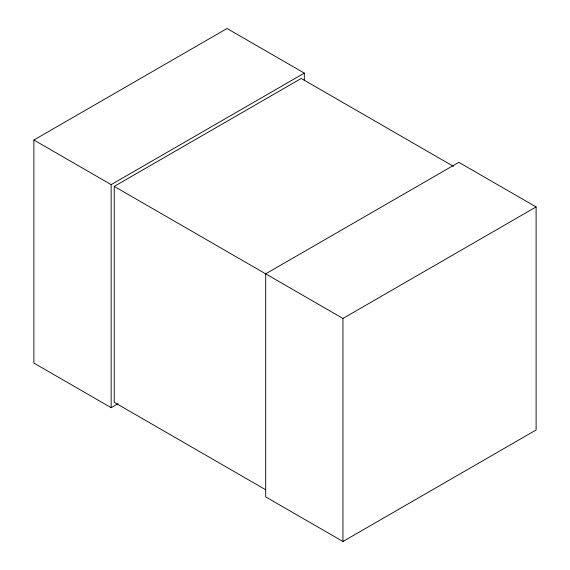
<?xml version="1.0" encoding="UTF-8"?>
<svg xmlns="http://www.w3.org/2000/svg" width="570" height="570" viewBox="0 0 570 570"><rect width="100%" height="100%" fill="white"/><g stroke="black" fill="none" stroke-linecap="round" stroke-linejoin="round"><path stroke-width="0.85" d="M118.083 403.674L111.157 407.678L33.887 363.069L33.887 140.02L227.052 28.5L304.316 73.11L304.316 80.22M33.887 140.02L111.157 184.63L304.316 73.11M265.698 489.765L114.242 402.32L114.242 186.411L301.224 78.461L453.449 166.347M114.242 186.411L342.948 318.452L536.114 206.931L536.114 429.98L342.948 541.5L265.684 496.89L265.684 273.849L458.843 162.322L536.114 206.931M342.948 318.452L342.948 541.5M111.157 184.63L111.157 407.678"/></g></svg>
